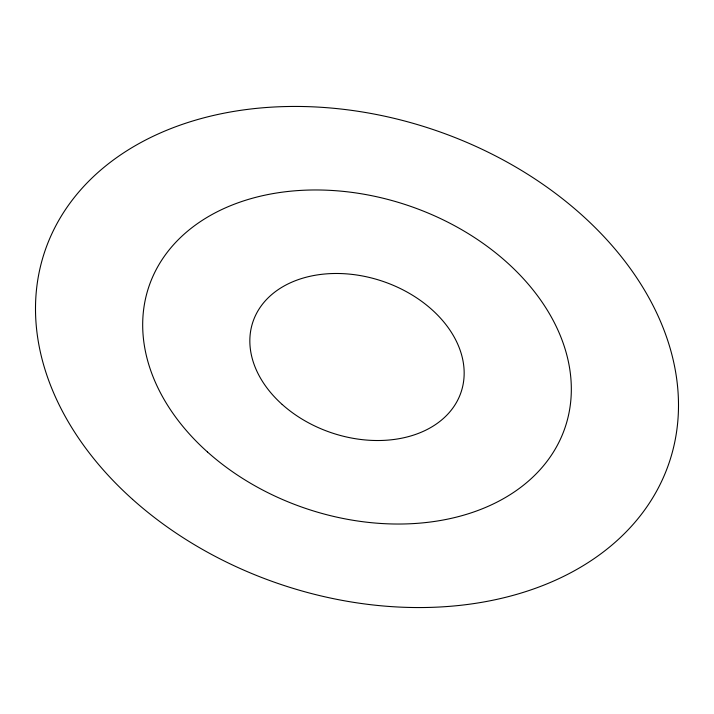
<?xml version="1.0" encoding="UTF-8"?>
<svg xmlns="http://www.w3.org/2000/svg" width="714" height="714" viewBox="0 0 714 714"><rect width="100%" height="100%" fill="white"/><g stroke="black" fill="none" stroke-linecap="round" stroke-linejoin="round"><path stroke-width="1.07" d="M282.2 404.463A109.849 79.95 18.7 0 0 460.86 392.78A109.849 79.95 18.7 0 0 327.94 273.757A109.849 79.95 18.7 0 0 282.2 404.463M207.399 451.917A219.707 159.9 18.7 0 0 564.72 428.57A219.707 159.9 18.7 0 0 298.88 190.513A219.707 159.9 18.7 0 0 207.399 451.917M132.599 499.381A329.556 239.842 18.7 0 0 668.581 464.35A329.556 239.842 18.7 0 0 269.821 107.261A329.556 239.842 18.7 0 0 132.599 499.381"/></g></svg>
